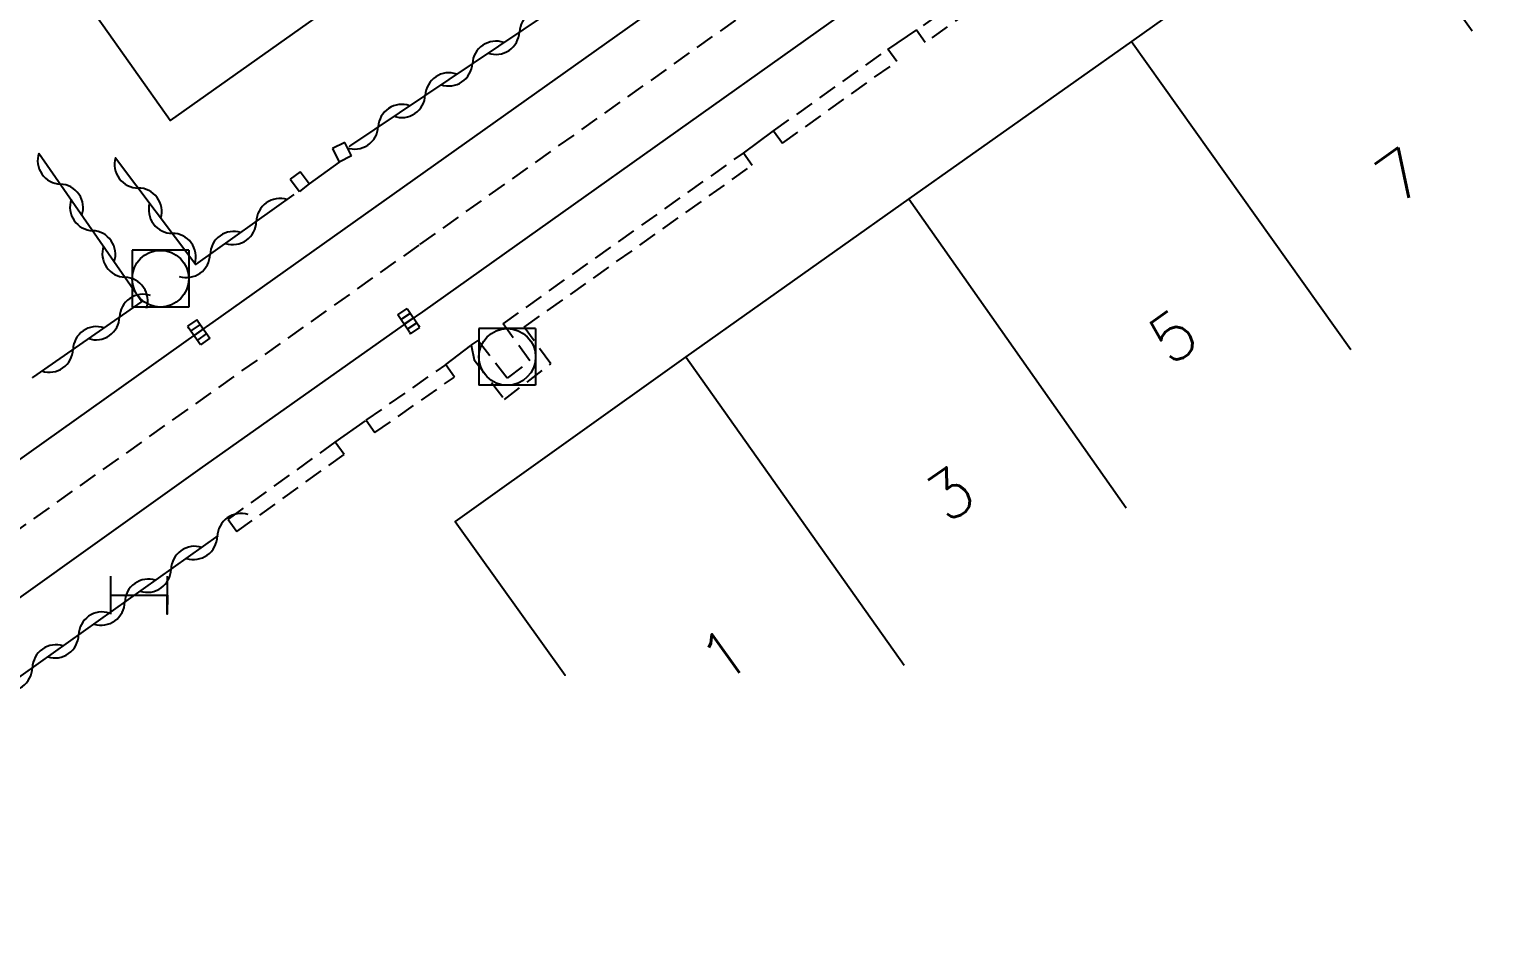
# Model space of a CAD drawing. Header units: millimetres. Extents: x 134000 to 135000, y 131000 to 132000.
# Drawn here: x 134180.82 to 134219.91, y 131370.22 to 131394.42 of the extents above; entities that cross this region are included whole.
import ezdxf
from ezdxf.enums import TextEntityAlignment as Align

# ---------------------------------------------------------------- set-up
doc = ezdxf.new("R2010")
doc.units = ezdxf.units.MM
doc.linetypes.add('DASHED', pattern=[0.75, 0.5, -0.25])
doc.layers.get('0').update_dxf_attribs({"linetype": 'CONTINUOUS'})
for name, color, linetype in [('W0001', 6, 'DASHED'), ('W0008', 7, 'CONTINUOUS'), ('W0100', 7, 'CONTINUOUS'), ('W0105', 7, 'CONTINUOUS'), ('W0112', 1, 'DASHED'), ('W0310', 3, 'CONTINUOUS'), ('W0400', 7, 'CONTINUOUS'), ('W0420', 7, 'CONTINUOUS'), ('W0991', 7, 'CONTINUOUS'), ('W1102', 7, 'CONTINUOUS'), ('W1474', 7, 'CONTINUOUS')]:
    doc.layers.add(name, color=color, linetype=linetype)
doc.styles.get("Standard").update_dxf_attribs({"font": 'romans.shx', "width": 0.85})

# ---------------------------------------------------------------- blocks, each defined once
blk = doc.blocks.new('T400')
for p, q in [((-0.15, 0.3), (0.15, 0.3)), ((-0.15, -0.25), (-0.15, 0.3)), ((-0.15, 0.15), (0.15, 0.15)), ((-0.15, 0), (0.15, 0)), ((0.15, 0.3), (0.15, -0.25)), ((-0.15, -0.15), (0.15, -0.15)), ((-0.15, -0.25), (-0.15, -0.3)), ((-0.15, -0.3), (0.15, -0.3)), ((0.15, -0.3), (0.15, -0.25))]:
    blk.add_line(p, q)
blk = doc.blocks.new('T420')
for p, q in [((0.75, 0.75), (-0.75, 0.75)), ((-0.75, 0.75), (-0.75, -0.75)), ((0.75, 0.75), (0.75, -0.75)), ((0.75, -0.75), (-0.75, -0.75))]:
    blk.add_line(p, q)
blk.add_ellipse((0, 0), major_axis=(-0.53, 0.53), ratio=1, start_param=3.926991, end_param=10.210176)
blk = doc.blocks.new('T1474')
at = {"color": 0, "linetype": 'Continuous', "flags": 128}
for points in [[(-0.75, -0.5), (-0.75, 0.5)], [(0.75, 0), (0.749, -0.5), (0.75, 0.5)], [(-0.75, 0), (0.75, 0)]]:
    blk.add_lwpolyline(points, dxfattribs=at)
blk = doc.blocks.new('t310o')
at = {"color": 0, "linetype": 'Continuous'}
for centre, start, end in [((-0.5, 0.375), 216.8699, 323.1304), ((0.5, -0.375), 36.8699, 143.1303)]:
    blk.add_arc(centre, 0.625, start, end, dxfattribs=at)

msp = doc.modelspace()

# ---------------------------------------------------------------- linework, layer by layer
at = {"layer": 'W0001'}
msp.add_lwpolyline([(134130.036, 131341.852), (134133.158, 131344.527), (134135.776, 131346.514), (134147.01, 131354.496), (134156.655, 131361.328), (134160.164, 131364.318), (134163.596, 131367.916), (134168.082, 131372.26), (134174.206, 131376.706), (134191.15, 131388.734), (134222.086, 131410.692), (134236.134, 131420.666), (134240.456, 131423.624), (134245.467, 131426.29), (134250.698, 131428.331), (134259.606, 131431.258), (134270.122, 131434.798), (134276.155, 131437.378)], dxfattribs=at)
at = {"layer": 'W0008'}
for points in [[(134131.903, 131345.794), (134132.325, 131345.884), (134132.886, 131346.276), (134154.132, 131361.386), (134156.299, 131362.893), (134157.327, 131363.708), (134159.011, 131365.285), (134160.897, 131367.214), (134163.646, 131370.189), (134166.56, 131372.92), (134168.119, 131374.214), (134185.294, 131386.412), (134185.672, 131386.679), (134212.836, 131405.946), (134213.145, 131406.177)], [(134214.868, 131403.748), (134191.216, 131386.949), (134190.855, 131386.706), (134185.326, 131382.8), (134170.17, 131371.995), (134168.569, 131370.756), (134167.077, 131369.405), (134162.226, 131364.273), (134161.544, 131363.558), (134160.098, 131362.163), (134159.33, 131361.488), (134158.116, 131360.534), (134155.931, 131359.004), (134134.708, 131343.939), (134134.448, 131343.713), (134134.133, 131343.257), (134133.954, 131342.718), (134133.89, 131342.151), (134133.995, 131341.641), (134134.122, 131341.359), (134134.275, 131341.075), (134138.435, 131336.01)]]:
    msp.add_lwpolyline(points, dxfattribs=at)
at = {"layer": 'W0100'}
for points in [[(134218.999, 131394.378), (134216.099, 131398.451), (134209.988, 131394.101), (134204.087, 131389.945), (134198.184, 131385.761), (134192.086, 131381.407), (134194.992, 131377.338), (134194.992, 131377.338), (134194.992, 131377.338), (134194.992, 131377.338), (134194.992, 131377.338), (134194.992, 131377.338), (134194.992, 131377.338), (134194.992, 131377.338), (134194.992, 131377.338), (134194.992, 131377.338), (134194.992, 131377.338), (134194.992, 131377.338), (134194.992, 131377.338), (134194.992, 131377.338), (134194.992, 131377.338), (134194.992, 131377.338), (134194.992, 131377.338), (134194.992, 131377.338), (134194.992, 131377.338), (134194.992, 131377.338), (134194.992, 131377.338), (134194.992, 131377.338), (134194.992, 131377.338), (134194.992, 131377.338), (134194.992, 131377.338), (134194.992, 131377.338), (134194.992, 131377.338), (134194.992, 131377.338), (134194.992, 131377.338), (134194.992, 131377.338), (134194.992, 131377.338), (134194.992, 131377.338), (134194.992, 131377.338), (134194.992, 131377.338), (134194.992, 131377.338), (134194.992, 131377.338), (134194.992, 131377.338), (134194.992, 131377.338), (134194.992, 131377.338), (134194.992, 131377.338), (134194.992, 131377.338), (134194.992, 131377.338), (134194.992, 131377.338), (134194.992, 131377.338), (134194.992, 131377.338), (134194.992, 131377.338), (134194.992, 131377.338), (134194.992, 131377.338), (134194.992, 131377.338), (134194.992, 131377.338), (134194.992, 131377.338), (134194.992, 131377.338), (134194.992, 131377.338), (134194.992, 131377.338), (134194.992, 131377.338), (134194.992, 131377.338), (134194.992, 131377.338), (134194.992, 131377.338), (134194.992, 131377.338), (134194.992, 131377.338), (134194.992, 131377.338), (134194.992, 131377.338), (134194.992, 131377.338), (134194.992, 131377.338), (134194.992, 131377.338), (134194.992, 131377.338), (134194.992, 131377.338), (134194.992, 131377.338), (134194.992, 131377.338), (134194.992, 131377.338), (134194.992, 131377.338), (134194.992, 131377.338), (134194.992, 131377.338), (134194.992, 131377.338), (134194.992, 131377.338), (134194.992, 131377.338), (134194.992, 131377.338), (134194.992, 131377.338), (134194.992, 131377.338), (134194.992, 131377.338), (134194.992, 131377.338), (134194.992, 131377.338), (134194.992, 131377.338), (134194.992, 131377.338), (134194.992, 131377.338), (134194.992, 131377.338), (134194.992, 131377.338), (134194.992, 131377.338), (134194.992, 131377.338), (134194.992, 131377.338), (134194.992, 131377.338), (134194.992, 131377.338), (134194.992, 131377.338), (134194.992, 131377.338), (134194.992, 131377.338), (134194.992, 131377.338), (134194.992, 131377.338), (134194.992, 131377.338), (134194.992, 131377.338), (134194.992, 131377.338), (134194.992, 131377.338), (134194.992, 131377.338), (134194.992, 131377.338), (134194.992, 131377.338), (134194.992, 131377.338), (134194.992, 131377.338), (134194.992, 131377.338), (134194.992, 131377.338), (134194.992, 131377.338), (134194.992, 131377.338), (134194.992, 131377.338), (134194.992, 131377.338), (134194.992, 131377.338), (134194.992, 131377.338)], [(134190.636, 131396.331), (134184.542, 131392.014), (134181.652, 131396.094)]]:
    msp.add_lwpolyline(points, dxfattribs=at)
at = {"layer": 'W0105'}
for p, q in [((134203.533, 131393.894), (134204.304, 131394.411)), ((134199.713, 131391.152), (134200.508, 131391.736)), ((134189.014, 131390.914), (134188.217, 131390.335)), ((134191.83, 131385.548), (134192.493, 131386.062)), ((134188.909, 131383.509), (134189.71, 131384.065))]:
    msp.add_line(p, q, dxfattribs=at)
at = {"layer": 'W0112'}
for points in [[(134211.595, 131399.608), (134204.295, 131394.404), (134204.295, 131394.404), (134204.295, 131394.404), (134204.295, 131394.404), (134204.295, 131394.404), (134204.295, 131394.404), (134204.295, 131394.404), (134204.295, 131394.404), (134204.295, 131394.404), (134204.295, 131394.404), (134204.295, 131394.404), (134204.295, 131394.404), (134204.295, 131394.404), (134204.295, 131394.404), (134204.295, 131394.404), (134204.295, 131394.404), (134204.295, 131394.404), (134204.295, 131394.404), (134204.295, 131394.404), (134204.295, 131394.404), (134204.295, 131394.404), (134204.295, 131394.404), (134204.295, 131394.404), (134204.295, 131394.404), (134204.295, 131394.404), (134204.295, 131394.404), (134204.295, 131394.404), (134204.295, 131394.404), (134204.295, 131394.404), (134204.295, 131394.404), (134204.295, 131394.404), (134204.295, 131394.404), (134204.295, 131394.404), (134204.295, 131394.404), (134204.295, 131394.404), (134204.295, 131394.404), (134204.295, 131394.404), (134204.295, 131394.404), (134204.295, 131394.404), (134204.295, 131394.404), (134204.295, 131394.404), (134204.295, 131394.404), (134204.295, 131394.404), (134204.295, 131394.404), (134204.295, 131394.404), (134204.295, 131394.404), (134204.295, 131394.404), (134204.295, 131394.404), (134204.295, 131394.404), (134204.295, 131394.404), (134204.295, 131394.404), (134204.295, 131394.404), (134204.295, 131394.404), (134204.295, 131394.404), (134204.295, 131394.404), (134204.295, 131394.404), (134204.295, 131394.404), (134204.295, 131394.404), (134204.295, 131394.404), (134204.295, 131394.404), (134204.295, 131394.404), (134204.295, 131394.404), (134204.295, 131394.404), (134204.295, 131394.404), (134204.295, 131394.404), (134204.295, 131394.404), (134204.295, 131394.404), (134204.295, 131394.404), (134204.295, 131394.404), (134204.295, 131394.404), (134204.295, 131394.404), (134204.295, 131394.404), (134204.295, 131394.404), (134204.295, 131394.404), (134204.295, 131394.404), (134204.295, 131394.404), (134204.295, 131394.404), (134204.295, 131394.404), (134204.295, 131394.404), (134204.295, 131394.404), (134204.295, 131394.404), (134204.295, 131394.404), (134204.295, 131394.404), (134204.295, 131394.404), (134204.295, 131394.404), (134204.295, 131394.404), (134204.295, 131394.404), (134204.295, 131394.404), (134204.295, 131394.404), (134204.295, 131394.404), (134204.295, 131394.404), (134204.295, 131394.404), (134204.295, 131394.404), (134204.295, 131394.404), (134204.295, 131394.404), (134204.295, 131394.404), (134204.295, 131394.404), (134204.295, 131394.404), (134204.295, 131394.404), (134204.295, 131394.404), (134204.295, 131394.404), (134204.295, 131394.404), (134204.295, 131394.404), (134204.295, 131394.404), (134204.295, 131394.404), (134204.295, 131394.404), (134204.295, 131394.404), (134204.295, 131394.404), (134204.295, 131394.404), (134204.295, 131394.404), (134204.295, 131394.404), (134204.295, 131394.404), (134204.295, 131394.404), (134204.295, 131394.404), (134204.295, 131394.404), (134204.295, 131394.404), (134204.295, 131394.404), (134204.295, 131394.404), (134204.295, 131394.404)], [(134211.827, 131399.282), (134204.527, 131394.078), (134204.295, 131394.404), (134204.295, 131394.404), (134204.295, 131394.404), (134204.295, 131394.404), (134204.295, 131394.404), (134204.295, 131394.404), (134204.295, 131394.404), (134204.295, 131394.404), (134204.295, 131394.404), (134204.295, 131394.404), (134204.295, 131394.404), (134204.295, 131394.404), (134204.295, 131394.404), (134204.295, 131394.404), (134204.295, 131394.404), (134204.295, 131394.404), (134204.295, 131394.404), (134204.295, 131394.404), (134204.295, 131394.404), (134204.295, 131394.404), (134204.295, 131394.404), (134204.295, 131394.404), (134204.295, 131394.404), (134204.295, 131394.404), (134204.295, 131394.404), (134204.295, 131394.404), (134204.295, 131394.404), (134204.295, 131394.404), (134204.295, 131394.404), (134204.295, 131394.404), (134204.295, 131394.404), (134204.295, 131394.404), (134204.295, 131394.404), (134204.295, 131394.404), (134204.295, 131394.404), (134204.295, 131394.404), (134204.295, 131394.404), (134204.295, 131394.404), (134204.295, 131394.404), (134204.295, 131394.404), (134204.295, 131394.404), (134204.295, 131394.404), (134204.295, 131394.404), (134204.295, 131394.404), (134204.295, 131394.404), (134204.295, 131394.404), (134204.295, 131394.404), (134204.295, 131394.404), (134204.295, 131394.404), (134204.295, 131394.404), (134204.295, 131394.404), (134204.295, 131394.404), (134204.295, 131394.404), (134204.295, 131394.404), (134204.295, 131394.404), (134204.295, 131394.404), (134204.295, 131394.404), (134204.295, 131394.404), (134204.295, 131394.404), (134204.295, 131394.404), (134204.295, 131394.404), (134204.295, 131394.404), (134204.295, 131394.404), (134204.295, 131394.404), (134204.295, 131394.404), (134204.295, 131394.404), (134204.295, 131394.404), (134204.295, 131394.404), (134204.295, 131394.404), (134204.295, 131394.404), (134204.295, 131394.404), (134204.295, 131394.404), (134204.295, 131394.404), (134204.295, 131394.404), (134204.295, 131394.404), (134204.295, 131394.404), (134204.295, 131394.404), (134204.295, 131394.404), (134204.295, 131394.404), (134204.295, 131394.404), (134204.295, 131394.404), (134204.295, 131394.404), (134204.295, 131394.404), (134204.295, 131394.404), (134204.295, 131394.404), (134204.295, 131394.404), (134204.295, 131394.404), (134204.295, 131394.404), (134204.295, 131394.404), (134204.295, 131394.404), (134204.295, 131394.404), (134204.295, 131394.404), (134204.295, 131394.404), (134204.295, 131394.404), (134204.295, 131394.404), (134204.295, 131394.404), (134204.295, 131394.404), (134204.295, 131394.404), (134204.295, 131394.404), (134204.295, 131394.404), (134204.295, 131394.404), (134204.295, 131394.404), (134204.295, 131394.404), (134204.295, 131394.404), (134204.295, 131394.404), (134204.295, 131394.404), (134204.295, 131394.404), (134204.295, 131394.404), (134204.295, 131394.404), (134204.295, 131394.404), (134204.295, 131394.404), (134204.295, 131394.404), (134204.295, 131394.404), (134204.295, 131394.404), (134204.295, 131394.404), (134204.295, 131394.404), (134204.295, 131394.404)], [(134200.511, 131391.739), (134203.536, 131393.896), (134203.536, 131393.896), (134203.536, 131393.896), (134203.536, 131393.896), (134203.536, 131393.896), (134203.536, 131393.896), (134203.536, 131393.896), (134203.536, 131393.896), (134203.536, 131393.896), (134203.536, 131393.896), (134203.536, 131393.896), (134203.536, 131393.896), (134203.536, 131393.896), (134203.536, 131393.896), (134203.536, 131393.896), (134203.536, 131393.896), (134203.536, 131393.896), (134203.536, 131393.896), (134203.536, 131393.896), (134203.536, 131393.896), (134203.536, 131393.896), (134203.536, 131393.896), (134203.536, 131393.896), (134203.536, 131393.896), (134203.536, 131393.896), (134203.536, 131393.896), (134203.536, 131393.896), (134203.536, 131393.896), (134203.536, 131393.896), (134203.536, 131393.896), (134203.536, 131393.896), (134203.536, 131393.896), (134203.536, 131393.896), (134203.536, 131393.896), (134203.536, 131393.896), (134203.536, 131393.896), (134203.536, 131393.896), (134203.536, 131393.896), (134203.536, 131393.896), (134203.536, 131393.896), (134203.536, 131393.896), (134203.536, 131393.896), (134203.536, 131393.896), (134203.536, 131393.896), (134203.536, 131393.896), (134203.536, 131393.896), (134203.536, 131393.896), (134203.536, 131393.896), (134203.536, 131393.896), (134203.536, 131393.896), (134203.536, 131393.896), (134203.536, 131393.896), (134203.536, 131393.896), (134203.536, 131393.896), (134203.536, 131393.896), (134203.536, 131393.896), (134203.536, 131393.896), (134203.536, 131393.896), (134203.536, 131393.896), (134203.536, 131393.896), (134203.536, 131393.896), (134203.536, 131393.896), (134203.536, 131393.896), (134203.536, 131393.896), (134203.536, 131393.896), (134203.536, 131393.896), (134203.536, 131393.896), (134203.536, 131393.896), (134203.536, 131393.896), (134203.536, 131393.896), (134203.536, 131393.896), (134203.536, 131393.896), (134203.536, 131393.896), (134203.536, 131393.896), (134203.536, 131393.896), (134203.536, 131393.896), (134203.536, 131393.896), (134203.536, 131393.896), (134203.536, 131393.896), (134203.536, 131393.896), (134203.536, 131393.896), (134203.536, 131393.896), (134203.536, 131393.896), (134203.536, 131393.896), (134203.536, 131393.896), (134203.536, 131393.896), (134203.536, 131393.896), (134203.536, 131393.896), (134203.536, 131393.896), (134203.536, 131393.896), (134203.536, 131393.896), (134203.536, 131393.896), (134203.536, 131393.896), (134203.536, 131393.896), (134203.536, 131393.896), (134203.536, 131393.896), (134203.536, 131393.896), (134203.536, 131393.896), (134203.536, 131393.896), (134203.536, 131393.896), (134203.536, 131393.896), (134203.536, 131393.896), (134203.536, 131393.896), (134203.536, 131393.896), (134203.536, 131393.896), (134203.536, 131393.896), (134203.536, 131393.896), (134203.536, 131393.896), (134203.536, 131393.896), (134203.536, 131393.896), (134203.536, 131393.896), (134203.536, 131393.896), (134203.536, 131393.896), (134203.536, 131393.896), (134203.536, 131393.896), (134203.536, 131393.896), (134203.536, 131393.896), (134203.536, 131393.896), (134203.536, 131393.896)], [(134200.511, 131391.739), (134200.743, 131391.413), (134203.769, 131393.571), (134203.536, 131393.896), (134203.536, 131393.896), (134203.536, 131393.896), (134203.536, 131393.896), (134203.536, 131393.896), (134203.536, 131393.896), (134203.536, 131393.896), (134203.536, 131393.896), (134203.536, 131393.896), (134203.536, 131393.896), (134203.536, 131393.896), (134203.536, 131393.896), (134203.536, 131393.896), (134203.536, 131393.896), (134203.536, 131393.896), (134203.536, 131393.896), (134203.536, 131393.896), (134203.536, 131393.896), (134203.536, 131393.896), (134203.536, 131393.896), (134203.536, 131393.896), (134203.536, 131393.896), (134203.536, 131393.896), (134203.536, 131393.896), (134203.536, 131393.896), (134203.536, 131393.896), (134203.536, 131393.896), (134203.536, 131393.896), (134203.536, 131393.896), (134203.536, 131393.896), (134203.536, 131393.896), (134203.536, 131393.896), (134203.536, 131393.896), (134203.536, 131393.896), (134203.536, 131393.896), (134203.536, 131393.896), (134203.536, 131393.896), (134203.536, 131393.896), (134203.536, 131393.896), (134203.536, 131393.896), (134203.536, 131393.896), (134203.536, 131393.896), (134203.536, 131393.896), (134203.536, 131393.896), (134203.536, 131393.896), (134203.536, 131393.896), (134203.536, 131393.896), (134203.536, 131393.896), (134203.536, 131393.896), (134203.536, 131393.896), (134203.536, 131393.896), (134203.536, 131393.896), (134203.536, 131393.896), (134203.536, 131393.896), (134203.536, 131393.896), (134203.536, 131393.896), (134203.536, 131393.896), (134203.536, 131393.896), (134203.536, 131393.896), (134203.536, 131393.896), (134203.536, 131393.896), (134203.536, 131393.896), (134203.536, 131393.896), (134203.536, 131393.896), (134203.536, 131393.896), (134203.536, 131393.896), (134203.536, 131393.896), (134203.536, 131393.896), (134203.536, 131393.896), (134203.536, 131393.896), (134203.536, 131393.896), (134203.536, 131393.896), (134203.536, 131393.896), (134203.536, 131393.896), (134203.536, 131393.896), (134203.536, 131393.896), (134203.536, 131393.896), (134203.536, 131393.896), (134203.536, 131393.896), (134203.536, 131393.896), (134203.536, 131393.896), (134203.536, 131393.896), (134203.536, 131393.896), (134203.536, 131393.896), (134203.536, 131393.896), (134203.536, 131393.896), (134203.536, 131393.896), (134203.536, 131393.896), (134203.536, 131393.896), (134203.536, 131393.896), (134203.536, 131393.896), (134203.536, 131393.896), (134203.536, 131393.896), (134203.536, 131393.896), (134203.536, 131393.896), (134203.536, 131393.896), (134203.536, 131393.896), (134203.536, 131393.896), (134203.536, 131393.896), (134203.536, 131393.896), (134203.536, 131393.896), (134203.536, 131393.896), (134203.536, 131393.896), (134203.536, 131393.896), (134203.536, 131393.896), (134203.536, 131393.896), (134203.536, 131393.896), (134203.536, 131393.896), (134203.536, 131393.896), (134203.536, 131393.896), (134203.536, 131393.896), (134203.536, 131393.896), (134203.536, 131393.896), (134203.536, 131393.896), (134203.536, 131393.896), (134203.536, 131393.896), (134203.536, 131393.896)], [(134189.336, 131391.074), (134189.157, 131391.432), (134188.836, 131391.272), (134189.015, 131390.914), (134189.015, 131390.914), (134189.015, 131390.914), (134189.015, 131390.914), (134189.015, 131390.914), (134189.015, 131390.914), (134189.015, 131390.914), (134189.015, 131390.914), (134189.015, 131390.914), (134189.015, 131390.914), (134189.015, 131390.914), (134189.015, 131390.914), (134189.015, 131390.914), (134189.015, 131390.914), (134189.015, 131390.914), (134189.015, 131390.914), (134189.015, 131390.914), (134189.015, 131390.914), (134189.015, 131390.914), (134189.015, 131390.914), (134189.015, 131390.914), (134189.015, 131390.914), (134189.015, 131390.914), (134189.015, 131390.914), (134189.015, 131390.914), (134189.015, 131390.914), (134189.015, 131390.914), (134189.015, 131390.914), (134189.015, 131390.914), (134189.015, 131390.914), (134189.015, 131390.914), (134189.015, 131390.914), (134189.015, 131390.914), (134189.015, 131390.914), (134189.015, 131390.914), (134189.015, 131390.914), (134189.015, 131390.914), (134189.015, 131390.914), (134189.015, 131390.914), (134189.015, 131390.914), (134189.015, 131390.914), (134189.015, 131390.914), (134189.015, 131390.914), (134189.015, 131390.914), (134189.015, 131390.914), (134189.015, 131390.914), (134189.015, 131390.914), (134189.015, 131390.914), (134189.015, 131390.914), (134189.015, 131390.914), (134189.015, 131390.914), (134189.015, 131390.914), (134189.015, 131390.914), (134189.015, 131390.914), (134189.015, 131390.914), (134189.015, 131390.914), (134189.015, 131390.914), (134189.015, 131390.914), (134189.015, 131390.914), (134189.015, 131390.914), (134189.015, 131390.914), (134189.015, 131390.914), (134189.015, 131390.914), (134189.015, 131390.914), (134189.015, 131390.914), (134189.015, 131390.914), (134189.015, 131390.914), (134189.015, 131390.914), (134189.015, 131390.914), (134189.015, 131390.914), (134189.015, 131390.914), (134189.015, 131390.914), (134189.015, 131390.914), (134189.015, 131390.914), (134189.015, 131390.914), (134189.015, 131390.914), (134189.015, 131390.914), (134189.015, 131390.914), (134189.015, 131390.914), (134189.015, 131390.914), (134189.015, 131390.914), (134189.015, 131390.914), (134189.015, 131390.914), (134189.015, 131390.914), (134189.015, 131390.914), (134189.015, 131390.914), (134189.015, 131390.914), (134189.015, 131390.914), (134189.015, 131390.914), (134189.015, 131390.914), (134189.015, 131390.914), (134189.015, 131390.914), (134189.015, 131390.914), (134189.015, 131390.914), (134189.015, 131390.914), (134189.015, 131390.914), (134189.015, 131390.914), (134189.015, 131390.914), (134189.015, 131390.914), (134189.015, 131390.914), (134189.015, 131390.914), (134189.015, 131390.914), (134189.015, 131390.914), (134189.015, 131390.914), (134189.015, 131390.914), (134189.015, 131390.914), (134189.015, 131390.914), (134189.015, 131390.914), (134189.015, 131390.914), (134189.015, 131390.914), (134189.015, 131390.914), (134189.015, 131390.914), (134189.015, 131390.914), (134189.015, 131390.914), (134189.015, 131390.914), (134189.015, 131390.914), (134189.015, 131390.914)], [(134189.336, 131391.074), (134189.015, 131390.914), (134189.015, 131390.914), (134189.015, 131390.914), (134189.015, 131390.914), (134189.015, 131390.914), (134189.015, 131390.914), (134189.015, 131390.914), (134189.015, 131390.914), (134189.015, 131390.914), (134189.015, 131390.914), (134189.015, 131390.914), (134189.015, 131390.914), (134189.015, 131390.914), (134189.015, 131390.914), (134189.015, 131390.914), (134189.015, 131390.914), (134189.015, 131390.914), (134189.015, 131390.914), (134189.015, 131390.914), (134189.015, 131390.914), (134189.015, 131390.914), (134189.015, 131390.914), (134189.015, 131390.914), (134189.015, 131390.914), (134189.015, 131390.914), (134189.015, 131390.914), (134189.015, 131390.914), (134189.015, 131390.914), (134189.015, 131390.914), (134189.015, 131390.914), (134189.015, 131390.914), (134189.015, 131390.914), (134189.015, 131390.914), (134189.015, 131390.914), (134189.015, 131390.914), (134189.015, 131390.914), (134189.015, 131390.914), (134189.015, 131390.914), (134189.015, 131390.914), (134189.015, 131390.914), (134189.015, 131390.914), (134189.015, 131390.914), (134189.015, 131390.914), (134189.015, 131390.914), (134189.015, 131390.914), (134189.015, 131390.914), (134189.015, 131390.914), (134189.015, 131390.914), (134189.015, 131390.914), (134189.015, 131390.914), (134189.015, 131390.914), (134189.015, 131390.914), (134189.015, 131390.914), (134189.015, 131390.914), (134189.015, 131390.914), (134189.015, 131390.914), (134189.015, 131390.914), (134189.015, 131390.914), (134189.015, 131390.914), (134189.015, 131390.914), (134189.015, 131390.914), (134189.015, 131390.914), (134189.015, 131390.914), (134189.015, 131390.914), (134189.015, 131390.914), (134189.015, 131390.914), (134189.015, 131390.914), (134189.015, 131390.914), (134189.015, 131390.914), (134189.015, 131390.914), (134189.015, 131390.914), (134189.015, 131390.914), (134189.015, 131390.914), (134189.015, 131390.914), (134189.015, 131390.914), (134189.015, 131390.914), (134189.015, 131390.914), (134189.015, 131390.914), (134189.015, 131390.914), (134189.015, 131390.914), (134189.015, 131390.914), (134189.015, 131390.914), (134189.015, 131390.914), (134189.015, 131390.914), (134189.015, 131390.914), (134189.015, 131390.914), (134189.015, 131390.914), (134189.015, 131390.914), (134189.015, 131390.914), (134189.015, 131390.914), (134189.015, 131390.914), (134189.015, 131390.914), (134189.015, 131390.914), (134189.015, 131390.914), (134189.015, 131390.914), (134189.015, 131390.914), (134189.015, 131390.914), (134189.015, 131390.914), (134189.015, 131390.914), (134189.015, 131390.914), (134189.015, 131390.914), (134189.015, 131390.914), (134189.015, 131390.914), (134189.015, 131390.914), (134189.015, 131390.914), (134189.015, 131390.914), (134189.015, 131390.914), (134189.015, 131390.914), (134189.015, 131390.914), (134189.015, 131390.914), (134189.015, 131390.914), (134189.015, 131390.914), (134189.015, 131390.914), (134189.015, 131390.914), (134189.015, 131390.914), (134189.015, 131390.914), (134189.015, 131390.914), (134189.015, 131390.914), (134189.015, 131390.914)], [(134192.507, 131386.074), (134192.693, 131386.195), (134193.464, 131385.195), (134194.059, 131385.654), (134193.349, 131386.637), (134199.71, 131391.151), (134199.71, 131391.151), (134199.71, 131391.151), (134199.71, 131391.151), (134199.71, 131391.151), (134199.71, 131391.151), (134199.71, 131391.151), (134199.71, 131391.151), (134199.71, 131391.151), (134199.71, 131391.151), (134199.71, 131391.151), (134199.71, 131391.151), (134199.71, 131391.151), (134199.71, 131391.151), (134199.71, 131391.151), (134199.71, 131391.151), (134199.71, 131391.151), (134199.71, 131391.151), (134199.71, 131391.151), (134199.71, 131391.151), (134199.71, 131391.151), (134199.71, 131391.151), (134199.71, 131391.151), (134199.71, 131391.151), (134199.71, 131391.151), (134199.71, 131391.151), (134199.71, 131391.151), (134199.71, 131391.151), (134199.71, 131391.151), (134199.71, 131391.151), (134199.71, 131391.151), (134199.71, 131391.151), (134199.71, 131391.151), (134199.71, 131391.151), (134199.71, 131391.151), (134199.71, 131391.151), (134199.71, 131391.151), (134199.71, 131391.151), (134199.71, 131391.151), (134199.71, 131391.151), (134199.71, 131391.151), (134199.71, 131391.151), (134199.71, 131391.151), (134199.71, 131391.151), (134199.71, 131391.151), (134199.71, 131391.151), (134199.71, 131391.151), (134199.71, 131391.151), (134199.71, 131391.151), (134199.71, 131391.151), (134199.71, 131391.151), (134199.71, 131391.151), (134199.71, 131391.151), (134199.71, 131391.151), (134199.71, 131391.151), (134199.71, 131391.151), (134199.71, 131391.151), (134199.71, 131391.151), (134199.71, 131391.151), (134199.71, 131391.151), (134199.71, 131391.151), (134199.71, 131391.151), (134199.71, 131391.151), (134199.71, 131391.151), (134199.71, 131391.151), (134199.71, 131391.151), (134199.71, 131391.151), (134199.71, 131391.151), (134199.71, 131391.151), (134199.71, 131391.151), (134199.71, 131391.151), (134199.71, 131391.151), (134199.71, 131391.151), (134199.71, 131391.151), (134199.71, 131391.151), (134199.71, 131391.151), (134199.71, 131391.151), (134199.71, 131391.151), (134199.71, 131391.151), (134199.71, 131391.151), (134199.71, 131391.151), (134199.71, 131391.151), (134199.71, 131391.151), (134199.71, 131391.151), (134199.71, 131391.151), (134199.71, 131391.151), (134199.71, 131391.151), (134199.71, 131391.151), (134199.71, 131391.151), (134199.71, 131391.151), (134199.71, 131391.151), (134199.71, 131391.151), (134199.71, 131391.151), (134199.71, 131391.151), (134199.71, 131391.151), (134199.71, 131391.151), (134199.71, 131391.151), (134199.71, 131391.151), (134199.71, 131391.151), (134199.71, 131391.151), (134199.71, 131391.151), (134199.71, 131391.151), (134199.71, 131391.151), (134199.71, 131391.151), (134199.71, 131391.151), (134199.71, 131391.151), (134199.71, 131391.151), (134199.71, 131391.151), (134199.71, 131391.151), (134199.71, 131391.151), (134199.71, 131391.151), (134199.71, 131391.151), (134199.71, 131391.151), (134199.71, 131391.151), (134199.71, 131391.151)], [(134192.507, 131386.074), (134192.584, 131385.681), (134193.391, 131384.635), (134194.611, 131385.574), (134193.909, 131386.544), (134199.942, 131390.825), (134199.71, 131391.151), (134199.71, 131391.151), (134199.71, 131391.151), (134199.71, 131391.151), (134199.71, 131391.151), (134199.71, 131391.151), (134199.71, 131391.151), (134199.71, 131391.151), (134199.71, 131391.151), (134199.71, 131391.151), (134199.71, 131391.151), (134199.71, 131391.151), (134199.71, 131391.151), (134199.71, 131391.151), (134199.71, 131391.151), (134199.71, 131391.151), (134199.71, 131391.151), (134199.71, 131391.151), (134199.71, 131391.151), (134199.71, 131391.151), (134199.71, 131391.151), (134199.71, 131391.151), (134199.71, 131391.151), (134199.71, 131391.151), (134199.71, 131391.151), (134199.71, 131391.151), (134199.71, 131391.151), (134199.71, 131391.151), (134199.71, 131391.151), (134199.71, 131391.151), (134199.71, 131391.151), (134199.71, 131391.151), (134199.71, 131391.151), (134199.71, 131391.151), (134199.71, 131391.151), (134199.71, 131391.151), (134199.71, 131391.151), (134199.71, 131391.151), (134199.71, 131391.151), (134199.71, 131391.151), (134199.71, 131391.151), (134199.71, 131391.151), (134199.71, 131391.151), (134199.71, 131391.151), (134199.71, 131391.151), (134199.71, 131391.151), (134199.71, 131391.151), (134199.71, 131391.151), (134199.71, 131391.151), (134199.71, 131391.151), (134199.71, 131391.151), (134199.71, 131391.151), (134199.71, 131391.151), (134199.71, 131391.151), (134199.71, 131391.151), (134199.71, 131391.151), (134199.71, 131391.151), (134199.71, 131391.151), (134199.71, 131391.151), (134199.71, 131391.151), (134199.71, 131391.151), (134199.71, 131391.151), (134199.71, 131391.151), (134199.71, 131391.151), (134199.71, 131391.151), (134199.71, 131391.151), (134199.71, 131391.151), (134199.71, 131391.151), (134199.71, 131391.151), (134199.71, 131391.151), (134199.71, 131391.151), (134199.71, 131391.151), (134199.71, 131391.151), (134199.71, 131391.151), (134199.71, 131391.151), (134199.71, 131391.151), (134199.71, 131391.151), (134199.71, 131391.151), (134199.71, 131391.151), (134199.71, 131391.151), (134199.71, 131391.151), (134199.71, 131391.151), (134199.71, 131391.151), (134199.71, 131391.151), (134199.71, 131391.151), (134199.71, 131391.151), (134199.71, 131391.151), (134199.71, 131391.151), (134199.71, 131391.151), (134199.71, 131391.151), (134199.71, 131391.151), (134199.71, 131391.151), (134199.71, 131391.151), (134199.71, 131391.151), (134199.71, 131391.151), (134199.71, 131391.151), (134199.71, 131391.151), (134199.71, 131391.151), (134199.71, 131391.151), (134199.71, 131391.151), (134199.71, 131391.151), (134199.71, 131391.151), (134199.71, 131391.151), (134199.71, 131391.151), (134199.71, 131391.151), (134199.71, 131391.151), (134199.71, 131391.151), (134199.71, 131391.151), (134199.71, 131391.151), (134199.71, 131391.151), (134199.71, 131391.151), (134199.71, 131391.151), (134199.71, 131391.151), (134199.71, 131391.151)], [(134188.219, 131390.337), (134187.976, 131390.654), (134187.718, 131390.457), (134187.961, 131390.139), (134187.961, 131390.139), (134187.961, 131390.139), (134187.961, 131390.139), (134187.961, 131390.139), (134187.961, 131390.139), (134187.961, 131390.139), (134187.961, 131390.139), (134187.961, 131390.139), (134187.961, 131390.139), (134187.961, 131390.139), (134187.961, 131390.139), (134187.961, 131390.139), (134187.961, 131390.139), (134187.961, 131390.139), (134187.961, 131390.139), (134187.961, 131390.139), (134187.961, 131390.139), (134187.961, 131390.139), (134187.961, 131390.139), (134187.961, 131390.139), (134187.961, 131390.139), (134187.961, 131390.139), (134187.961, 131390.139), (134187.961, 131390.139), (134187.961, 131390.139), (134187.961, 131390.139), (134187.961, 131390.139), (134187.961, 131390.139), (134187.961, 131390.139), (134187.961, 131390.139), (134187.961, 131390.139), (134187.961, 131390.139), (134187.961, 131390.139), (134187.961, 131390.139), (134187.961, 131390.139), (134187.961, 131390.139), (134187.961, 131390.139), (134187.961, 131390.139), (134187.961, 131390.139), (134187.961, 131390.139), (134187.961, 131390.139), (134187.961, 131390.139), (134187.961, 131390.139), (134187.961, 131390.139), (134187.961, 131390.139), (134187.961, 131390.139), (134187.961, 131390.139), (134187.961, 131390.139), (134187.961, 131390.139), (134187.961, 131390.139), (134187.961, 131390.139), (134187.961, 131390.139), (134187.961, 131390.139), (134187.961, 131390.139), (134187.961, 131390.139), (134187.961, 131390.139), (134187.961, 131390.139), (134187.961, 131390.139), (134187.961, 131390.139), (134187.961, 131390.139), (134187.961, 131390.139), (134187.961, 131390.139), (134187.961, 131390.139), (134187.961, 131390.139), (134187.961, 131390.139), (134187.961, 131390.139), (134187.961, 131390.139), (134187.961, 131390.139), (134187.961, 131390.139), (134187.961, 131390.139), (134187.961, 131390.139), (134187.961, 131390.139), (134187.961, 131390.139), (134187.961, 131390.139), (134187.961, 131390.139), (134187.961, 131390.139), (134187.961, 131390.139), (134187.961, 131390.139), (134187.961, 131390.139), (134187.961, 131390.139), (134187.961, 131390.139), (134187.961, 131390.139), (134187.961, 131390.139), (134187.961, 131390.139), (134187.961, 131390.139), (134187.961, 131390.139), (134187.961, 131390.139), (134187.961, 131390.139), (134187.961, 131390.139), (134187.961, 131390.139), (134187.961, 131390.139), (134187.961, 131390.139), (134187.961, 131390.139), (134187.961, 131390.139), (134187.961, 131390.139), (134187.961, 131390.139), (134187.961, 131390.139), (134187.961, 131390.139), (134187.961, 131390.139), (134187.961, 131390.139), (134187.961, 131390.139), (134187.961, 131390.139), (134187.961, 131390.139), (134187.961, 131390.139), (134187.961, 131390.139), (134187.961, 131390.139), (134187.961, 131390.139), (134187.961, 131390.139), (134187.961, 131390.139), (134187.961, 131390.139), (134187.961, 131390.139), (134187.961, 131390.139), (134187.961, 131390.139), (134187.961, 131390.139), (134187.961, 131390.139), (134187.961, 131390.139)], [(134188.219, 131390.337), (134187.961, 131390.139), (134187.961, 131390.139), (134187.961, 131390.139), (134187.961, 131390.139), (134187.961, 131390.139), (134187.961, 131390.139), (134187.961, 131390.139), (134187.961, 131390.139), (134187.961, 131390.139), (134187.961, 131390.139), (134187.961, 131390.139), (134187.961, 131390.139), (134187.961, 131390.139), (134187.961, 131390.139), (134187.961, 131390.139), (134187.961, 131390.139), (134187.961, 131390.139), (134187.961, 131390.139), (134187.961, 131390.139), (134187.961, 131390.139), (134187.961, 131390.139), (134187.961, 131390.139), (134187.961, 131390.139), (134187.961, 131390.139), (134187.961, 131390.139), (134187.961, 131390.139), (134187.961, 131390.139), (134187.961, 131390.139), (134187.961, 131390.139), (134187.961, 131390.139), (134187.961, 131390.139), (134187.961, 131390.139), (134187.961, 131390.139), (134187.961, 131390.139), (134187.961, 131390.139), (134187.961, 131390.139), (134187.961, 131390.139), (134187.961, 131390.139), (134187.961, 131390.139), (134187.961, 131390.139), (134187.961, 131390.139), (134187.961, 131390.139), (134187.961, 131390.139), (134187.961, 131390.139), (134187.961, 131390.139), (134187.961, 131390.139), (134187.961, 131390.139), (134187.961, 131390.139), (134187.961, 131390.139), (134187.961, 131390.139), (134187.961, 131390.139), (134187.961, 131390.139), (134187.961, 131390.139), (134187.961, 131390.139), (134187.961, 131390.139), (134187.961, 131390.139), (134187.961, 131390.139), (134187.961, 131390.139), (134187.961, 131390.139), (134187.961, 131390.139), (134187.961, 131390.139), (134187.961, 131390.139), (134187.961, 131390.139), (134187.961, 131390.139), (134187.961, 131390.139), (134187.961, 131390.139), (134187.961, 131390.139), (134187.961, 131390.139), (134187.961, 131390.139), (134187.961, 131390.139), (134187.961, 131390.139), (134187.961, 131390.139), (134187.961, 131390.139), (134187.961, 131390.139), (134187.961, 131390.139), (134187.961, 131390.139), (134187.961, 131390.139), (134187.961, 131390.139), (134187.961, 131390.139), (134187.961, 131390.139), (134187.961, 131390.139), (134187.961, 131390.139), (134187.961, 131390.139), (134187.961, 131390.139), (134187.961, 131390.139), (134187.961, 131390.139), (134187.961, 131390.139), (134187.961, 131390.139), (134187.961, 131390.139), (134187.961, 131390.139), (134187.961, 131390.139), (134187.961, 131390.139), (134187.961, 131390.139), (134187.961, 131390.139), (134187.961, 131390.139), (134187.961, 131390.139), (134187.961, 131390.139), (134187.961, 131390.139), (134187.961, 131390.139), (134187.961, 131390.139), (134187.961, 131390.139), (134187.961, 131390.139), (134187.961, 131390.139), (134187.961, 131390.139), (134187.961, 131390.139), (134187.961, 131390.139), (134187.961, 131390.139), (134187.961, 131390.139), (134187.961, 131390.139), (134187.961, 131390.139), (134187.961, 131390.139), (134187.961, 131390.139), (134187.961, 131390.139), (134187.961, 131390.139), (134187.961, 131390.139), (134187.961, 131390.139), (134187.961, 131390.139), (134187.961, 131390.139), (134187.961, 131390.139)], [(134189.729, 131384.087), (134191.832, 131385.552), (134191.832, 131385.552), (134191.832, 131385.552), (134191.832, 131385.552), (134191.832, 131385.552), (134191.832, 131385.552), (134191.832, 131385.552), (134191.832, 131385.552), (134191.832, 131385.552), (134191.832, 131385.552), (134191.832, 131385.552), (134191.832, 131385.552), (134191.832, 131385.552), (134191.832, 131385.552), (134191.832, 131385.552), (134191.832, 131385.552), (134191.832, 131385.552), (134191.832, 131385.552), (134191.832, 131385.552), (134191.832, 131385.552), (134191.832, 131385.552), (134191.832, 131385.552), (134191.832, 131385.552), (134191.832, 131385.552), (134191.832, 131385.552), (134191.832, 131385.552), (134191.832, 131385.552), (134191.832, 131385.552), (134191.832, 131385.552), (134191.832, 131385.552), (134191.832, 131385.552), (134191.832, 131385.552), (134191.832, 131385.552), (134191.832, 131385.552), (134191.832, 131385.552), (134191.832, 131385.552), (134191.832, 131385.552), (134191.832, 131385.552), (134191.832, 131385.552), (134191.832, 131385.552), (134191.832, 131385.552), (134191.832, 131385.552), (134191.832, 131385.552), (134191.832, 131385.552), (134191.832, 131385.552), (134191.832, 131385.552), (134191.832, 131385.552), (134191.832, 131385.552), (134191.832, 131385.552), (134191.832, 131385.552), (134191.832, 131385.552), (134191.832, 131385.552), (134191.832, 131385.552), (134191.832, 131385.552), (134191.832, 131385.552), (134191.832, 131385.552), (134191.832, 131385.552), (134191.832, 131385.552), (134191.832, 131385.552), (134191.832, 131385.552), (134191.832, 131385.552), (134191.832, 131385.552), (134191.832, 131385.552), (134191.832, 131385.552), (134191.832, 131385.552), (134191.832, 131385.552), (134191.832, 131385.552), (134191.832, 131385.552), (134191.832, 131385.552), (134191.832, 131385.552), (134191.832, 131385.552), (134191.832, 131385.552), (134191.832, 131385.552), (134191.832, 131385.552), (134191.832, 131385.552), (134191.832, 131385.552), (134191.832, 131385.552), (134191.832, 131385.552), (134191.832, 131385.552), (134191.832, 131385.552), (134191.832, 131385.552), (134191.832, 131385.552), (134191.832, 131385.552), (134191.832, 131385.552), (134191.832, 131385.552), (134191.832, 131385.552), (134191.832, 131385.552), (134191.832, 131385.552), (134191.832, 131385.552), (134191.832, 131385.552), (134191.832, 131385.552), (134191.832, 131385.552), (134191.832, 131385.552), (134191.832, 131385.552), (134191.832, 131385.552), (134191.832, 131385.552), (134191.832, 131385.552), (134191.832, 131385.552), (134191.832, 131385.552), (134191.832, 131385.552), (134191.832, 131385.552), (134191.832, 131385.552), (134191.832, 131385.552), (134191.832, 131385.552), (134191.832, 131385.552), (134191.832, 131385.552), (134191.832, 131385.552), (134191.832, 131385.552), (134191.832, 131385.552), (134191.832, 131385.552), (134191.832, 131385.552), (134191.832, 131385.552), (134191.832, 131385.552), (134191.832, 131385.552), (134191.832, 131385.552), (134191.832, 131385.552), (134191.832, 131385.552), (134191.832, 131385.552), (134191.832, 131385.552)], [(134189.729, 131384.087), (134189.957, 131383.759), (134192.061, 131385.224), (134191.832, 131385.552), (134191.832, 131385.552), (134191.832, 131385.552), (134191.832, 131385.552), (134191.832, 131385.552), (134191.832, 131385.552), (134191.832, 131385.552), (134191.832, 131385.552), (134191.832, 131385.552), (134191.832, 131385.552), (134191.832, 131385.552), (134191.832, 131385.552), (134191.832, 131385.552), (134191.832, 131385.552), (134191.832, 131385.552), (134191.832, 131385.552), (134191.832, 131385.552), (134191.832, 131385.552), (134191.832, 131385.552), (134191.832, 131385.552), (134191.832, 131385.552), (134191.832, 131385.552), (134191.832, 131385.552), (134191.832, 131385.552), (134191.832, 131385.552), (134191.832, 131385.552), (134191.832, 131385.552), (134191.832, 131385.552), (134191.832, 131385.552), (134191.832, 131385.552), (134191.832, 131385.552), (134191.832, 131385.552), (134191.832, 131385.552), (134191.832, 131385.552), (134191.832, 131385.552), (134191.832, 131385.552), (134191.832, 131385.552), (134191.832, 131385.552), (134191.832, 131385.552), (134191.832, 131385.552), (134191.832, 131385.552), (134191.832, 131385.552), (134191.832, 131385.552), (134191.832, 131385.552), (134191.832, 131385.552), (134191.832, 131385.552), (134191.832, 131385.552), (134191.832, 131385.552), (134191.832, 131385.552), (134191.832, 131385.552), (134191.832, 131385.552), (134191.832, 131385.552), (134191.832, 131385.552), (134191.832, 131385.552), (134191.832, 131385.552), (134191.832, 131385.552), (134191.832, 131385.552), (134191.832, 131385.552), (134191.832, 131385.552), (134191.832, 131385.552), (134191.832, 131385.552), (134191.832, 131385.552), (134191.832, 131385.552), (134191.832, 131385.552), (134191.832, 131385.552), (134191.832, 131385.552), (134191.832, 131385.552), (134191.832, 131385.552), (134191.832, 131385.552), (134191.832, 131385.552), (134191.832, 131385.552), (134191.832, 131385.552), (134191.832, 131385.552), (134191.832, 131385.552), (134191.832, 131385.552), (134191.832, 131385.552), (134191.832, 131385.552), (134191.832, 131385.552), (134191.832, 131385.552), (134191.832, 131385.552), (134191.832, 131385.552), (134191.832, 131385.552), (134191.832, 131385.552), (134191.832, 131385.552), (134191.832, 131385.552), (134191.832, 131385.552), (134191.832, 131385.552), (134191.832, 131385.552), (134191.832, 131385.552), (134191.832, 131385.552), (134191.832, 131385.552), (134191.832, 131385.552), (134191.832, 131385.552), (134191.832, 131385.552), (134191.832, 131385.552), (134191.832, 131385.552), (134191.832, 131385.552), (134191.832, 131385.552), (134191.832, 131385.552), (134191.832, 131385.552), (134191.832, 131385.552), (134191.832, 131385.552), (134191.832, 131385.552), (134191.832, 131385.552), (134191.832, 131385.552), (134191.832, 131385.552), (134191.832, 131385.552), (134191.832, 131385.552), (134191.832, 131385.552), (134191.832, 131385.552), (134191.832, 131385.552), (134191.832, 131385.552), (134191.832, 131385.552), (134191.832, 131385.552), (134191.832, 131385.552), (134191.832, 131385.552), (134191.832, 131385.552)], [(134186.069, 131381.464), (134188.908, 131383.504), (134188.908, 131383.504), (134188.908, 131383.504), (134188.908, 131383.504), (134188.908, 131383.504), (134188.908, 131383.504), (134188.908, 131383.504), (134188.908, 131383.504), (134188.908, 131383.504), (134188.908, 131383.504), (134188.908, 131383.504), (134188.908, 131383.504), (134188.908, 131383.504), (134188.908, 131383.504), (134188.908, 131383.504), (134188.908, 131383.504), (134188.908, 131383.504), (134188.908, 131383.504), (134188.908, 131383.504), (134188.908, 131383.504), (134188.908, 131383.504), (134188.908, 131383.504), (134188.908, 131383.504), (134188.908, 131383.504), (134188.908, 131383.504), (134188.908, 131383.504), (134188.908, 131383.504), (134188.908, 131383.504), (134188.908, 131383.504), (134188.908, 131383.504), (134188.908, 131383.504), (134188.908, 131383.504), (134188.908, 131383.504), (134188.908, 131383.504), (134188.908, 131383.504), (134188.908, 131383.504), (134188.908, 131383.504), (134188.908, 131383.504), (134188.908, 131383.504), (134188.908, 131383.504), (134188.908, 131383.504), (134188.908, 131383.504), (134188.908, 131383.504), (134188.908, 131383.504), (134188.908, 131383.504), (134188.908, 131383.504), (134188.908, 131383.504), (134188.908, 131383.504), (134188.908, 131383.504), (134188.908, 131383.504), (134188.908, 131383.504), (134188.908, 131383.504), (134188.908, 131383.504), (134188.908, 131383.504), (134188.908, 131383.504), (134188.908, 131383.504), (134188.908, 131383.504), (134188.908, 131383.504), (134188.908, 131383.504), (134188.908, 131383.504), (134188.908, 131383.504), (134188.908, 131383.504), (134188.908, 131383.504), (134188.908, 131383.504), (134188.908, 131383.504), (134188.908, 131383.504), (134188.908, 131383.504), (134188.908, 131383.504), (134188.908, 131383.504), (134188.908, 131383.504), (134188.908, 131383.504), (134188.908, 131383.504), (134188.908, 131383.504), (134188.908, 131383.504), (134188.908, 131383.504), (134188.908, 131383.504), (134188.908, 131383.504), (134188.908, 131383.504), (134188.908, 131383.504), (134188.908, 131383.504), (134188.908, 131383.504), (134188.908, 131383.504), (134188.908, 131383.504), (134188.908, 131383.504), (134188.908, 131383.504), (134188.908, 131383.504), (134188.908, 131383.504), (134188.908, 131383.504), (134188.908, 131383.504), (134188.908, 131383.504), (134188.908, 131383.504), (134188.908, 131383.504), (134188.908, 131383.504), (134188.908, 131383.504), (134188.908, 131383.504), (134188.908, 131383.504), (134188.908, 131383.504), (134188.908, 131383.504), (134188.908, 131383.504), (134188.908, 131383.504), (134188.908, 131383.504), (134188.908, 131383.504), (134188.908, 131383.504), (134188.908, 131383.504), (134188.908, 131383.504), (134188.908, 131383.504), (134188.908, 131383.504), (134188.908, 131383.504), (134188.908, 131383.504), (134188.908, 131383.504), (134188.908, 131383.504), (134188.908, 131383.504), (134188.908, 131383.504), (134188.908, 131383.504), (134188.908, 131383.504), (134188.908, 131383.504), (134188.908, 131383.504), (134188.908, 131383.504), (134188.908, 131383.504)], [(134186.069, 131381.464), (134186.302, 131381.139), (134189.141, 131383.179), (134188.908, 131383.504), (134188.908, 131383.504), (134188.908, 131383.504), (134188.908, 131383.504), (134188.908, 131383.504), (134188.908, 131383.504), (134188.908, 131383.504), (134188.908, 131383.504), (134188.908, 131383.504), (134188.908, 131383.504), (134188.908, 131383.504), (134188.908, 131383.504), (134188.908, 131383.504), (134188.908, 131383.504), (134188.908, 131383.504), (134188.908, 131383.504), (134188.908, 131383.504), (134188.908, 131383.504), (134188.908, 131383.504), (134188.908, 131383.504), (134188.908, 131383.504), (134188.908, 131383.504), (134188.908, 131383.504), (134188.908, 131383.504), (134188.908, 131383.504), (134188.908, 131383.504), (134188.908, 131383.504), (134188.908, 131383.504), (134188.908, 131383.504), (134188.908, 131383.504), (134188.908, 131383.504), (134188.908, 131383.504), (134188.908, 131383.504), (134188.908, 131383.504), (134188.908, 131383.504), (134188.908, 131383.504), (134188.908, 131383.504), (134188.908, 131383.504), (134188.908, 131383.504), (134188.908, 131383.504), (134188.908, 131383.504), (134188.908, 131383.504), (134188.908, 131383.504), (134188.908, 131383.504), (134188.908, 131383.504), (134188.908, 131383.504), (134188.908, 131383.504), (134188.908, 131383.504), (134188.908, 131383.504), (134188.908, 131383.504), (134188.908, 131383.504), (134188.908, 131383.504), (134188.908, 131383.504), (134188.908, 131383.504), (134188.908, 131383.504), (134188.908, 131383.504), (134188.908, 131383.504), (134188.908, 131383.504), (134188.908, 131383.504), (134188.908, 131383.504), (134188.908, 131383.504), (134188.908, 131383.504), (134188.908, 131383.504), (134188.908, 131383.504), (134188.908, 131383.504), (134188.908, 131383.504), (134188.908, 131383.504), (134188.908, 131383.504), (134188.908, 131383.504), (134188.908, 131383.504), (134188.908, 131383.504), (134188.908, 131383.504), (134188.908, 131383.504), (134188.908, 131383.504), (134188.908, 131383.504), (134188.908, 131383.504), (134188.908, 131383.504), (134188.908, 131383.504), (134188.908, 131383.504), (134188.908, 131383.504), (134188.908, 131383.504), (134188.908, 131383.504), (134188.908, 131383.504), (134188.908, 131383.504), (134188.908, 131383.504), (134188.908, 131383.504), (134188.908, 131383.504), (134188.908, 131383.504), (134188.908, 131383.504), (134188.908, 131383.504), (134188.908, 131383.504), (134188.908, 131383.504), (134188.908, 131383.504), (134188.908, 131383.504), (134188.908, 131383.504), (134188.908, 131383.504), (134188.908, 131383.504), (134188.908, 131383.504), (134188.908, 131383.504), (134188.908, 131383.504), (134188.908, 131383.504), (134188.908, 131383.504), (134188.908, 131383.504), (134188.908, 131383.504), (134188.908, 131383.504), (134188.908, 131383.504), (134188.908, 131383.504), (134188.908, 131383.504), (134188.908, 131383.504), (134188.908, 131383.504), (134188.908, 131383.504), (134188.908, 131383.504), (134188.908, 131383.504), (134188.908, 131383.504), (134188.908, 131383.504), (134188.908, 131383.504), (134188.908, 131383.504)]]:
    msp.add_lwpolyline(points, dxfattribs=at)
at = {"layer": 'W0310'}
for points in [[(134195.859, 131395.747), (134189.282, 131391.336), (134189.282, 131391.336), (134189.282, 131391.336), (134189.282, 131391.336), (134189.282, 131391.336), (134189.282, 131391.336), (134189.282, 131391.336), (134189.282, 131391.336), (134189.282, 131391.336), (134189.282, 131391.336), (134189.282, 131391.336), (134189.282, 131391.336), (134189.282, 131391.336), (134189.282, 131391.336), (134189.282, 131391.336), (134189.282, 131391.336), (134189.282, 131391.336), (134189.282, 131391.336), (134189.282, 131391.336), (134189.282, 131391.336), (134189.282, 131391.336), (134189.282, 131391.336), (134189.282, 131391.336), (134189.282, 131391.336), (134189.282, 131391.336), (134189.282, 131391.336), (134189.282, 131391.336), (134189.282, 131391.336), (134189.282, 131391.336), (134189.282, 131391.336), (134189.282, 131391.336), (134189.282, 131391.336), (134189.282, 131391.336), (134189.282, 131391.336), (134189.282, 131391.336), (134189.282, 131391.336), (134189.282, 131391.336), (134189.282, 131391.336), (134189.282, 131391.336), (134189.282, 131391.336), (134189.282, 131391.336), (134189.282, 131391.336), (134189.282, 131391.336), (134189.282, 131391.336), (134189.282, 131391.336), (134189.282, 131391.336), (134189.282, 131391.336), (134189.282, 131391.336), (134189.282, 131391.336), (134189.282, 131391.336), (134189.282, 131391.336), (134189.282, 131391.336), (134189.282, 131391.336), (134189.282, 131391.336), (134189.282, 131391.336), (134189.282, 131391.336), (134189.282, 131391.336), (134189.282, 131391.336), (134189.282, 131391.336), (134189.282, 131391.336), (134189.282, 131391.336), (134189.282, 131391.336), (134189.282, 131391.336), (134189.282, 131391.336), (134189.282, 131391.336), (134189.282, 131391.336), (134189.282, 131391.336), (134189.282, 131391.336), (134189.282, 131391.336), (134189.282, 131391.336), (134189.282, 131391.336), (134189.282, 131391.336), (134189.282, 131391.336), (134189.282, 131391.336), (134189.282, 131391.336), (134189.282, 131391.336), (134189.282, 131391.336), (134189.282, 131391.336), (134189.282, 131391.336), (134189.282, 131391.336), (134189.282, 131391.336), (134189.282, 131391.336), (134189.282, 131391.336), (134189.282, 131391.336), (134189.282, 131391.336), (134189.282, 131391.336), (134189.282, 131391.336), (134189.282, 131391.336), (134189.282, 131391.336), (134189.282, 131391.336), (134189.282, 131391.336), (134189.282, 131391.336), (134189.282, 131391.336), (134189.282, 131391.336), (134189.282, 131391.336), (134189.282, 131391.336), (134189.282, 131391.336), (134189.282, 131391.336), (134189.282, 131391.336), (134189.282, 131391.336)], [(134189.282, 131391.336), (134189.282, 131391.336), (134189.282, 131391.336), (134189.282, 131391.336), (134189.282, 131391.336), (134189.282, 131391.336), (134189.282, 131391.336), (134189.282, 131391.336), (134189.282, 131391.336), (134189.282, 131391.336), (134189.282, 131391.336), (134189.282, 131391.336), (134189.282, 131391.336), (134189.282, 131391.336), (134189.282, 131391.336), (134189.282, 131391.336), (134189.282, 131391.336), (134189.282, 131391.336), (134189.282, 131391.336), (134189.282, 131391.336)], [(134181.062, 131391.153), (134183.788, 131387.225), (134180.895, 131385.214), (134180.895, 131385.214), (134180.895, 131385.214), (134180.895, 131385.214), (134180.895, 131385.214), (134180.895, 131385.214), (134180.895, 131385.214), (134180.895, 131385.214), (134180.895, 131385.214), (134180.895, 131385.214), (134180.895, 131385.214), (134180.895, 131385.214), (134180.895, 131385.214), (134180.895, 131385.214), (134180.895, 131385.214), (134180.895, 131385.214), (134180.895, 131385.214), (134180.895, 131385.214), (134180.895, 131385.214), (134180.895, 131385.214), (134180.895, 131385.214), (134180.895, 131385.214), (134180.895, 131385.214), (134180.895, 131385.214), (134180.895, 131385.214), (134180.895, 131385.214), (134180.895, 131385.214), (134180.895, 131385.214), (134180.895, 131385.214), (134180.895, 131385.214), (134180.895, 131385.214), (134180.895, 131385.214), (134180.895, 131385.214), (134180.895, 131385.214), (134180.895, 131385.214), (134180.895, 131385.214), (134180.895, 131385.214), (134180.895, 131385.214), (134180.895, 131385.214), (134180.895, 131385.214), (134180.895, 131385.214), (134180.895, 131385.214), (134180.895, 131385.214), (134180.895, 131385.214), (134180.895, 131385.214), (134180.895, 131385.214), (134180.895, 131385.214), (134180.895, 131385.214), (134180.895, 131385.214), (134180.895, 131385.214), (134180.895, 131385.214), (134180.895, 131385.214), (134180.895, 131385.214), (134180.895, 131385.214), (134180.895, 131385.214), (134180.895, 131385.214), (134180.895, 131385.214), (134180.895, 131385.214), (134180.895, 131385.214), (134180.895, 131385.214), (134180.895, 131385.214), (134180.895, 131385.214), (134180.895, 131385.214), (134180.895, 131385.214), (134180.895, 131385.214), (134180.895, 131385.214), (134180.895, 131385.214), (134180.895, 131385.214), (134180.895, 131385.214), (134180.895, 131385.214), (134180.895, 131385.214), (134180.895, 131385.214), (134180.895, 131385.214), (134180.895, 131385.214), (134180.895, 131385.214), (134180.895, 131385.214), (134180.895, 131385.214), (134180.895, 131385.214), (134180.895, 131385.214), (134180.895, 131385.214), (134180.895, 131385.214), (134180.895, 131385.214), (134180.895, 131385.214), (134180.895, 131385.214), (134180.895, 131385.214), (134180.895, 131385.214), (134180.895, 131385.214), (134180.895, 131385.214), (134180.895, 131385.214), (134180.895, 131385.214), (134180.895, 131385.214), (134180.895, 131385.214), (134180.895, 131385.214), (134180.895, 131385.214), (134180.895, 131385.214), (134180.895, 131385.214), (134180.895, 131385.214), (134180.895, 131385.214), (134180.895, 131385.214)], [(134183.091, 131391.026), (134183.091, 131391.026), (134183.091, 131391.026), (134183.091, 131391.026), (134183.091, 131391.026), (134183.091, 131391.026), (134183.091, 131391.026), (134183.091, 131391.026), (134183.091, 131391.026), (134183.091, 131391.026), (134183.091, 131391.026), (134183.091, 131391.026), (134183.091, 131391.026), (134183.091, 131391.026), (134183.091, 131391.026), (134183.091, 131391.026), (134183.091, 131391.026), (134183.091, 131391.026), (134183.091, 131391.026), (134183.091, 131391.026), (134183.091, 131391.026), (134183.091, 131391.026), (134183.091, 131391.026), (134183.091, 131391.026), (134183.091, 131391.026), (134183.091, 131391.026), (134183.091, 131391.026), (134183.091, 131391.026), (134183.091, 131391.026), (134183.091, 131391.026), (134183.091, 131391.026), (134183.091, 131391.026), (134183.091, 131391.026), (134183.091, 131391.026), (134183.091, 131391.026), (134183.091, 131391.026), (134183.091, 131391.026), (134183.091, 131391.026), (134183.091, 131391.026), (134183.091, 131391.026), (134183.091, 131391.026), (134183.091, 131391.026), (134183.091, 131391.026), (134183.091, 131391.026), (134183.091, 131391.026), (134183.091, 131391.026), (134183.091, 131391.026), (134183.091, 131391.026), (134183.091, 131391.026), (134183.091, 131391.026), (134183.091, 131391.026), (134183.091, 131391.026), (134183.091, 131391.026), (134183.091, 131391.026), (134183.091, 131391.026), (134183.091, 131391.026), (134183.091, 131391.026), (134183.091, 131391.026), (134183.091, 131391.026), (134183.091, 131391.026), (134183.091, 131391.026), (134183.091, 131391.026), (134183.091, 131391.026), (134183.091, 131391.026), (134183.091, 131391.026), (134183.091, 131391.026), (134183.091, 131391.026), (134183.091, 131391.026), (134183.091, 131391.026), (134183.091, 131391.026), (134183.091, 131391.026), (134183.091, 131391.026), (134183.091, 131391.026), (134183.091, 131391.026), (134183.091, 131391.026), (134183.091, 131391.026), (134183.091, 131391.026), (134183.091, 131391.026), (134183.091, 131391.026), (134183.091, 131391.026), (134183.091, 131391.026), (134183.091, 131391.026), (134183.091, 131391.026), (134183.091, 131391.026), (134183.091, 131391.026), (134183.091, 131391.026), (134183.091, 131391.026), (134183.091, 131391.026), (134183.091, 131391.026), (134183.091, 131391.026), (134183.091, 131391.026), (134183.091, 131391.026), (134183.091, 131391.026), (134183.091, 131391.026), (134183.091, 131391.026), (134183.091, 131391.026), (134183.091, 131391.026), (134183.091, 131391.026), (134183.091, 131391.026), (134183.091, 131391.026), (134183.091, 131391.026)], [(134183.091, 131391.026), (134183.091, 131391.026), (134183.091, 131391.026), (134183.091, 131391.026), (134183.091, 131391.026), (134183.091, 131391.026), (134183.091, 131391.026), (134183.091, 131391.026), (134183.091, 131391.026), (134183.091, 131391.026), (134183.091, 131391.026), (134183.091, 131391.026), (134183.091, 131391.026), (134183.091, 131391.026), (134183.091, 131391.026), (134183.091, 131391.026), (134183.091, 131391.026), (134183.091, 131391.026), (134185.217, 131388.201), (134187.821, 131390.053)], [(134180.895, 131385.214), (134180.895, 131385.214), (134180.895, 131385.214), (134180.895, 131385.214), (134180.895, 131385.214), (134180.895, 131385.214), (134180.895, 131385.214), (134180.895, 131385.214), (134180.895, 131385.214), (134180.895, 131385.214), (134180.895, 131385.214), (134180.895, 131385.214), (134180.895, 131385.214), (134180.895, 131385.214), (134180.895, 131385.214), (134180.895, 131385.214), (134180.895, 131385.214), (134180.895, 131385.214), (134180.895, 131385.214), (134180.895, 131385.214)], [(134171.512, 131370.883), (134171.512, 131370.883), (134171.512, 131370.883), (134171.512, 131370.883), (134171.512, 131370.883), (134171.512, 131370.883), (134171.512, 131370.883), (134171.512, 131370.883), (134171.512, 131370.883), (134171.512, 131370.883), (134171.512, 131370.883), (134171.512, 131370.883), (134171.512, 131370.883), (134171.512, 131370.883), (134171.512, 131370.883), (134171.512, 131370.883), (134171.512, 131370.883), (134171.512, 131370.883), (134171.512, 131370.883), (134185.816, 131381.033)]]:
    msp.add_lwpolyline(points, dxfattribs=at)
at = {"layer": 'W1102'}
for p, q in [((134209.988, 131394.101), (134215.787, 131385.954)), ((134204.087, 131389.945), (134209.844, 131381.769)), ((134198.184, 131385.761), (134203.967, 131377.603))]:
    msp.add_line(p, q, dxfattribs=at)

# ---------------------------------------------------------------- block references
at = {"layer": 'W0310'}
for p, rotation in [((134193.783, 131394.354), 213.8486459036216), ((134192.537, 131393.519), 213.8486459036216), ((134191.291, 131392.683), 213.8486459036216), ((134190.045, 131391.848), 213.8486459036216), ((134181.632, 131390.331), 304.7602205798696), ((134183.692, 131390.227), 306.9637596363912), ((134182.487, 131389.099), 304.7602205798696), ((134186.818, 131389.34), 35.42078064298175), ((134184.594, 131389.028), 306.9637596363912), ((134185.595, 131388.47), 35.42078064298175), ((134183.343, 131387.867), 304.7602205798696), ((134183.198, 131386.815), 214.8041106041984), ((134181.966, 131385.959), 214.8041106041984), ((134185.784, 131381.01), 35.35918413904475), ((134184.561, 131380.142), 35.35918413904475), ((134183.337, 131379.274), 35.35918413904475), ((134182.114, 131378.406), 35.35918413904475), ((134180.891, 131377.538), 35.35918413904475)]:
    msp.add_blockref('t310o', p, dxfattribs=dict(at, rotation=rotation))
at = {"layer": 'W0400'}
for p, rotation in [((134190.855, 131386.706), 33.99435002856605), ((134185.294, 131386.412), 215.1884104680242)]:
    msp.add_blockref('T400', p, dxfattribs=dict(at, rotation=rotation))
at = {"layer": 'W0420'}
for p in [(134184.28, 131387.829), (134193.461, 131385.76)]:
    msp.add_blockref('T420', p, dxfattribs=at)
at = {"layer": 'W1474'}
msp.add_blockref('T1474', (134183.713, 131379.457), dxfattribs=at)

# ---------------------------------------------------------------- texts
at = {"layer": 'W0991'}
for s, rotation, p in [('7', 35.4464, (134217.096, 131390.568)), ('5', 35.1551, (134211.08, 131386.308)), ('3', 35.3317, (134205.184, 131382.142)), ('1', 35.5279, (134199.198, 131377.884))]:
    msp.add_text(s, height=1.25, rotation=rotation, dxfattribs=at).set_placement(p, align=Align.MIDDLE)

doc.saveas('drawing.dxf')
